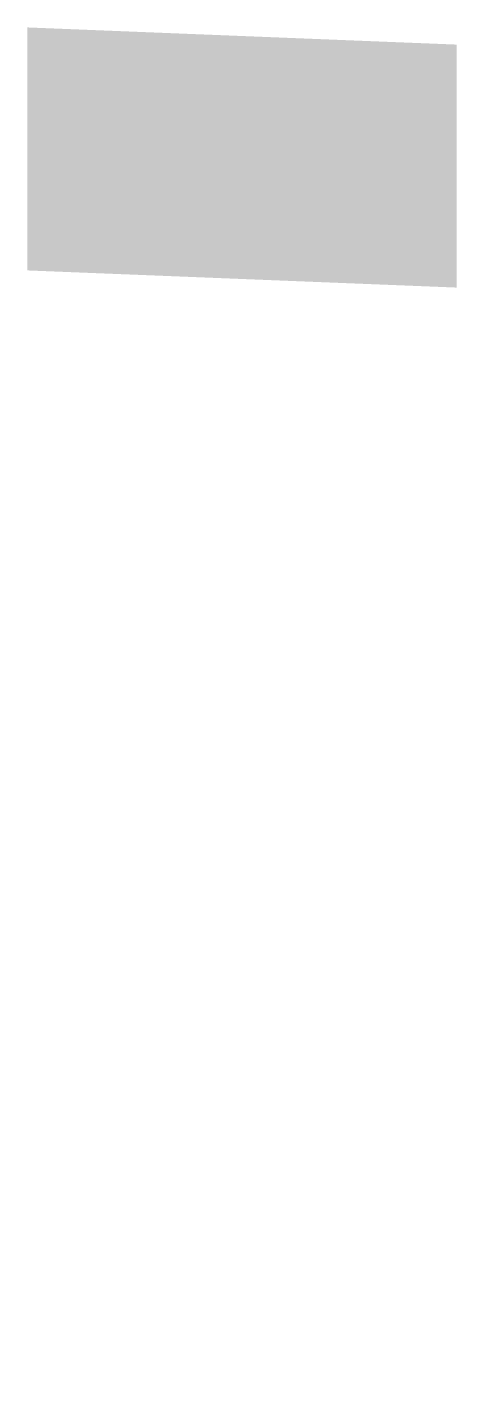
# Model space of a CAD drawing. Header units: millimetres. Extents: x 53 to 81.8, y -15.6 to 76.6.
import ezdxf

# ---------------------------------------------------------------- set-up
doc = ezdxf.new("R2010")
doc.units = ezdxf.units.MM

# ---------------------------------------------------------------- blocks, each defined once
blk = doc.blocks.new('B0', base_point=(1, -2, 3))
at = {"extrusion": (0, 3, 4)}
blk.add_solid([(0, 0, 7), (3, 0, 7), (0, 4, 7), (3, 4, 7)], dxfattribs=at)
blk = doc.blocks.new('B1', base_point=(1, -2, 3))
at = {"extrusion": (3, 0, 4), "xscale": -2, "yscale": 3, "zscale": 0.5, "rotation": 270}
blk.add_blockref('B0', (10, 20, 30), dxfattribs=at)

msp = doc.modelspace()

# ---------------------------------------------------------------- block references
at = {"extrusion": (0, 3, 4), "xscale": 2, "yscale": 3, "zscale": 4, "rotation": 90}
msp.add_blockref('B1', (10, 20, 30), dxfattribs=at)

doc.saveas('drawing.dxf')
